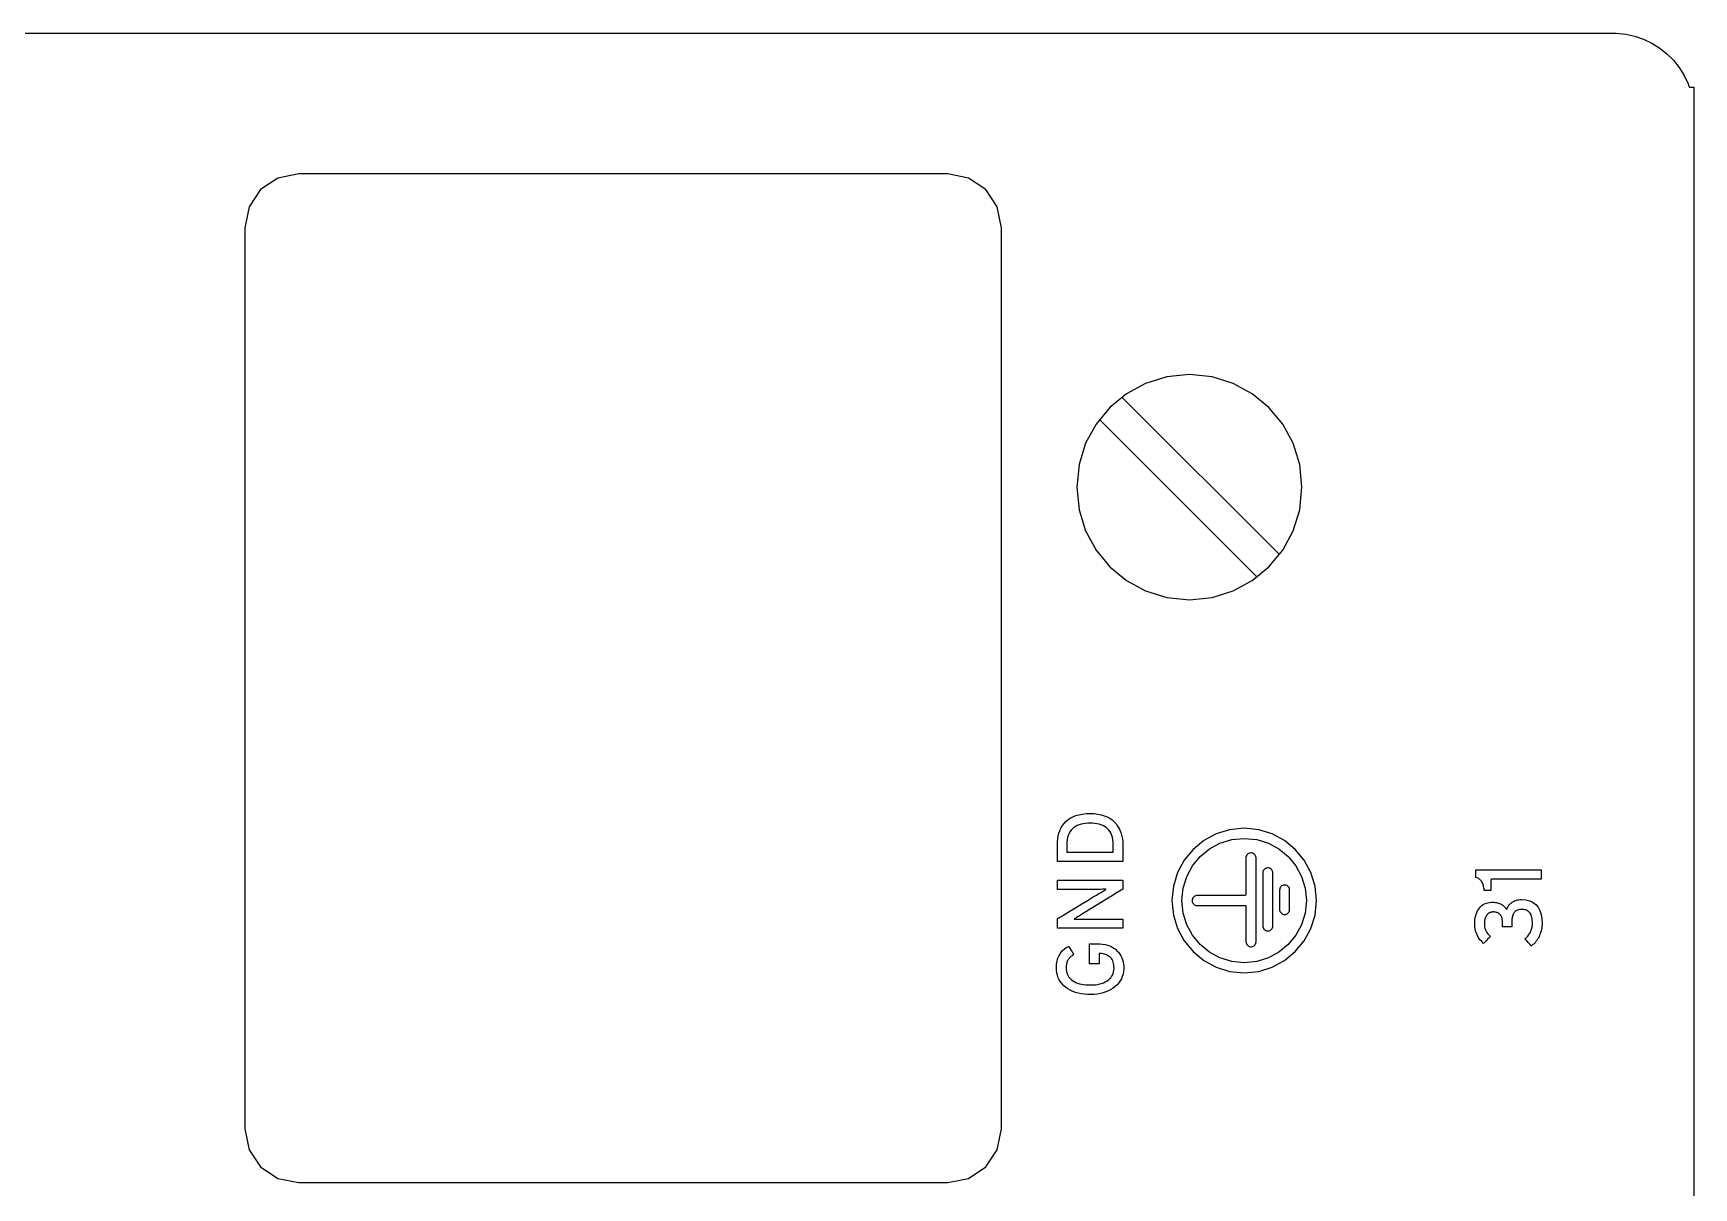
# Model space of a CAD drawing. Extents: x 1 to 47.7, y 0.2 to 33.5.
# Drawn here: x 34.09 to 36.559, y 18.046 to 19.763 of the extents above; entities that cross this region are included whole.
import ezdxf

# ---------------------------------------------------------------- set-up
doc = ezdxf.new("R2010")
doc.units = 0
doc.header["$MEASUREMENT"] = 0
doc.layers.add('6_0____DWG', color=7, linetype='CONTINUOUS')

msp = doc.modelspace()

# ---------------------------------------------------------------- linework, layer by layer
at = {"layer": '6_0____DWG'}
for points in [[(33.8581, 19.7633), (34.1897, 19.7633), (34.3551, 19.7633), (34.5193, 19.7633), (34.6007, 19.7633), (34.6815, 19.7633), (34.7617, 19.7633), (34.8411, 19.7633), (34.9197, 19.7633), (34.9973, 19.7633), (35.0739, 19.7633), (35.1493, 19.7633), (35.2236, 19.7633), (35.2965, 19.7633), (35.3681, 19.7633), (35.4381, 19.7633), (35.5066, 19.7633), (35.5734, 19.7633), (35.6384, 19.7633), (35.7016, 19.7633), (35.7628, 19.7633), (35.822, 19.7633), (35.8509, 19.7633), (35.8791, 19.7633), (35.9068, 19.7633), (35.934, 19.7633), (35.9605, 19.7633), (35.9865, 19.7633), (36.0119, 19.7633), (36.0367, 19.7633), (36.0608, 19.7633), (36.0843, 19.7633), (36.1072, 19.7633), (36.1294, 19.7633), (36.1509, 19.7633), (36.1718, 19.7633), (36.192, 19.7633), (36.2114, 19.7633), (36.2302, 19.7633), (36.2482, 19.7633), (36.2655, 19.7633), (36.2821, 19.7633), (36.2978, 19.7633), (36.3129, 19.7633), (36.3271, 19.7633), (36.3405, 19.7633), (36.3531, 19.7633), (36.365, 19.7633), (36.3759, 19.7633), (36.3861, 19.7633), (36.3954, 19.7633), (36.4038, 19.7633), (36.4114, 19.7633), (36.4181, 19.7633), (36.4238, 19.7633), (36.4287, 19.7633), (36.4327, 19.7633), (36.4357, 19.7633), (36.4378, 19.7633), (36.4389, 19.7633), (36.4403, 19.7633), (36.4438, 19.7632), (36.4579, 19.7618), (36.4714, 19.7589), (36.4844, 19.7544), (36.4968, 19.7485), (36.5084, 19.7413), (36.519, 19.7328), (36.5287, 19.7231), (36.5373, 19.7123), (36.5446, 19.7005), (36.5505, 19.6878), (36.5518, 19.6844), (36.5521, 19.6836), (36.5522, 19.6833), (36.5522, 19.6833), (36.5523, 19.6833), (36.5533, 19.6833), (36.5569, 19.6833), (36.5584, 19.6833), (36.5591, 19.6833), (36.5591, 19.6833), (36.5591, 19.6829), (36.5591, 19.6816), (36.5591, 19.6794), (36.5591, 19.6763), (36.5591, 19.6724), (36.5591, 19.6677), (36.5591, 19.6621), (36.5591, 19.6556), (36.5591, 19.6483), (36.5591, 19.6402), (36.5591, 19.6312), (36.5591, 19.6214), (36.5591, 19.6108), (36.5591, 19.5994), (36.5591, 19.5872), (36.5591, 19.5742), (36.5591, 19.5604), (36.5591, 19.5458), (36.5591, 19.5304), (36.5591, 19.5142), (36.5591, 19.4972), (36.5591, 19.4795), (36.5591, 19.461), (36.5591, 19.4417), (36.5591, 19.4217), (36.5591, 19.401), (36.5591, 19.3794), (36.5591, 19.3572), (36.5591, 19.3342), (36.5591, 19.3105), (36.5591, 19.286), (36.5591, 19.2609), (36.5591, 19.235), (36.5591, 19.2084), (36.5591, 19.1811), (36.5591, 19.1531), (36.5591, 19.1244), (36.5591, 19.095), (36.5591, 19.065), (36.5591, 19.0342), (36.5591, 19.0028), (36.5591, 18.9707), (36.5591, 18.938), (36.5591, 18.9046), (36.5591, 18.8705), (36.5591, 18.8358), (36.5591, 18.8005), (36.5591, 18.7645), (36.5591, 18.7279), (36.5591, 18.6906), (36.5591, 18.6528), (36.5591, 18.6143), (36.5591, 18.5752), (36.5591, 18.5355), (36.5591, 18.4952), (36.5591, 18.4543), (36.5591, 18.4128), (36.5591, 18.3707), (36.5591, 18.328), (36.5591, 18.2848), (36.5591, 18.241), (36.5591, 18.1966), (36.5591, 18.1517), (36.5591, 18.1062), (36.5591, 18.0601), (36.5591, 18.0135)], [(35.7088, 19.2223), (35.9431, 18.988)], [(35.6754, 19.1888), (35.9097, 18.9546)]]:
    msp.add_lwpolyline(points, dxfattribs=at)
for points in [[(34.4048, 18.1341), (34.411, 18.103), (34.4282, 18.0776), (34.4536, 18.0604), (34.4848, 18.0541), (34.4956, 18.0541), (34.5262, 18.0541), (34.5738, 18.0541), (34.6355, 18.0541), (34.7086, 18.0541), (34.7901, 18.0541), (34.9673, 18.0541), (35.1444, 18.0541), (35.2259, 18.0541), (35.299, 18.0541), (35.3607, 18.0541), (35.4083, 18.0541), (35.4389, 18.0541), (35.4498, 18.0541), (35.4809, 18.0604), (35.5063, 18.0776), (35.5235, 18.103), (35.5298, 18.1341), (35.5298, 18.138), (35.5298, 18.1492), (35.5298, 18.1917), (35.5298, 18.2578), (35.5298, 18.3435), (35.5298, 18.4449), (35.5298, 18.5581), (35.5298, 18.8041), (35.5298, 19.0501), (35.5298, 19.1633), (35.5298, 19.2647), (35.5298, 19.3505), (35.5298, 19.4165), (35.5298, 19.4591), (35.5298, 19.4703), (35.5298, 19.4741), (35.5235, 19.5053), (35.5063, 19.5307), (35.4809, 19.5478), (35.4498, 19.5541), (35.4389, 19.5541), (35.4083, 19.5541), (35.3607, 19.5541), (35.299, 19.5541), (35.2259, 19.5541), (35.1444, 19.5541), (34.9673, 19.5541), (34.7901, 19.5541), (34.7086, 19.5541), (34.6355, 19.5541), (34.5738, 19.5541), (34.5262, 19.5541), (34.4956, 19.5541), (34.4848, 19.5541), (34.4536, 19.5478), (34.4282, 19.5307), (34.411, 19.5053), (34.4048, 19.4741), (34.4048, 19.4703), (34.4048, 19.4591), (34.4048, 19.4165), (34.4048, 19.3505), (34.4048, 19.2647), (34.4048, 19.1633), (34.4048, 19.0501), (34.4048, 18.8041), (34.4048, 18.5581), (34.4048, 18.4449), (34.4048, 18.3435), (34.4048, 18.2578), (34.4048, 18.1917), (34.4048, 18.1492), (34.4048, 18.138), (34.4048, 18.1341)], [(35.8091, 19.2557), (35.7754, 19.2523), (35.744, 19.2425), (35.7155, 19.2271), (35.6908, 19.2067), (35.6703, 19.1819), (35.6548, 19.1535), (35.6451, 19.1221), (35.6417, 19.0884), (35.6451, 19.0547), (35.6548, 19.0232), (35.6703, 18.9948), (35.6908, 18.97), (35.7155, 18.9496), (35.744, 18.9341), (35.7754, 18.9244), (35.8091, 18.921), (35.8428, 18.9244), (35.8742, 18.9341), (35.9026, 18.9496), (35.9274, 18.97), (35.9479, 18.9948), (35.9634, 19.0232), (35.9731, 19.0547), (35.9765, 19.0884), (35.9731, 19.1221), (35.9634, 19.1535), (35.9479, 19.1819), (35.9274, 19.2067), (35.9026, 19.2271), (35.8742, 19.2425), (35.8428, 19.2523)], [(35.6615, 18.603), (35.6673, 18.6028), (35.6728, 18.6022), (35.6778, 18.6012), (35.6825, 18.5998), (35.6868, 18.5981), (35.6907, 18.596), (35.6942, 18.5936), (35.6973, 18.5908), (35.7001, 18.5876), (35.7024, 18.5843), (35.7045, 18.5808), (35.7062, 18.5772), (35.7077, 18.5734), (35.7087, 18.5694), (35.7095, 18.5653), (35.71, 18.561), (35.7101, 18.5571), (35.7101, 18.5559), (35.7101, 18.553), (35.7101, 18.5491), (35.7101, 18.5447), (35.7101, 18.5402), (35.7101, 18.5361), (35.7101, 18.5331), (35.7101, 18.5316), (35.7081, 18.5315), (35.6996, 18.5315), (35.6863, 18.5315), (35.6701, 18.5315), (35.6529, 18.5315), (35.6366, 18.5315), (35.6233, 18.5315), (35.6149, 18.5315), (35.6129, 18.5316), (35.6129, 18.5331), (35.6129, 18.5361), (35.6129, 18.5402), (35.6129, 18.5447), (35.6129, 18.5491), (35.6129, 18.553), (35.6129, 18.5559), (35.6129, 18.5571), (35.613, 18.5611), (35.6134, 18.5654), (35.6141, 18.5696), (35.6151, 18.5736), (35.6165, 18.5775), (35.6182, 18.5811), (35.6202, 18.5846), (35.6226, 18.5879), (35.6253, 18.591), (35.6284, 18.5938), (35.632, 18.5962), (35.6359, 18.5982), (35.6402, 18.5999), (35.6449, 18.6012), (35.6501, 18.6022), (35.6556, 18.6028)], [(35.6615, 18.5887), (35.6579, 18.5886), (35.6544, 18.5883), (35.6511, 18.5877), (35.648, 18.587), (35.6451, 18.5861), (35.6424, 18.585), (35.6398, 18.5836), (35.6375, 18.5821), (35.6353, 18.5803), (35.6333, 18.5782), (35.6316, 18.5759), (35.6302, 18.5733), (35.629, 18.5705), (35.6281, 18.5674), (35.6275, 18.5641), (35.6271, 18.5604), (35.627, 18.5571), (35.627, 18.5566), (35.627, 18.5553), (35.627, 18.5535), (35.627, 18.5515), (35.627, 18.5495), (35.627, 18.5477), (35.627, 18.5463), (35.627, 18.5456), (35.6284, 18.5456), (35.6344, 18.5456), (35.6438, 18.5456), (35.6554, 18.5456), (35.6676, 18.5456), (35.6791, 18.5456), (35.6886, 18.5456), (35.6946, 18.5456), (35.696, 18.5456), (35.696, 18.5463), (35.696, 18.5477), (35.696, 18.5495), (35.696, 18.5515), (35.696, 18.5535), (35.696, 18.5553), (35.696, 18.5566), (35.696, 18.5571), (35.6958, 18.5604), (35.6954, 18.5641), (35.6948, 18.5674), (35.6939, 18.5705), (35.6927, 18.5733), (35.6912, 18.5759), (35.6895, 18.5782), (35.6875, 18.5803), (35.6853, 18.5821), (35.6829, 18.5836), (35.6804, 18.585), (35.6777, 18.5861), (35.6748, 18.587), (35.6717, 18.5877), (35.6685, 18.5883), (35.6651, 18.5886)], [(35.7831, 18.4736), (35.7853, 18.4519), (35.7915, 18.4318), (35.8015, 18.4135), (35.8146, 18.3976), (35.8305, 18.3845), (35.8488, 18.3745), (35.869, 18.3683), (35.8906, 18.3661), (35.9122, 18.3683), (35.9324, 18.3745), (35.9507, 18.3845), (35.9666, 18.3976), (35.9797, 18.4135), (35.9896, 18.4318), (35.9959, 18.4519), (35.9981, 18.4736), (35.9959, 18.4952), (35.9896, 18.5154), (35.9797, 18.5336), (35.9666, 18.5496), (35.9507, 18.5627), (35.9324, 18.5726), (35.9122, 18.5789), (35.8906, 18.5811), (35.869, 18.5789), (35.8488, 18.5726), (35.8305, 18.5627), (35.8146, 18.5496), (35.8015, 18.5336), (35.7915, 18.5154), (35.7853, 18.4952)], [(35.9831, 18.4736), (35.9812, 18.4549), (35.9758, 18.4376), (35.9673, 18.4219), (35.956, 18.4082), (35.9423, 18.3969), (35.9266, 18.3884), (35.9092, 18.383), (35.8906, 18.3811), (35.872, 18.383), (35.8546, 18.3884), (35.8389, 18.3969), (35.8252, 18.4082), (35.8139, 18.4219), (35.8054, 18.4376), (35.8, 18.4549), (35.7981, 18.4736), (35.8, 18.4922), (35.8054, 18.5095), (35.8139, 18.5253), (35.8252, 18.539), (35.8389, 18.5503), (35.8546, 18.5588), (35.872, 18.5642), (35.8906, 18.5661), (35.9092, 18.5642), (35.9266, 18.5588), (35.9423, 18.5503), (35.956, 18.539), (35.9673, 18.5253), (35.9758, 18.5095), (35.9812, 18.4922)], [(35.8932, 18.5371), (35.8932, 18.535), (35.8932, 18.5294), (35.8932, 18.5215), (35.8932, 18.5122), (35.8932, 18.5025), (35.8932, 18.4935), (35.8932, 18.4863), (35.8932, 18.4819), (35.8928, 18.4811), (35.8884, 18.4811), (35.8799, 18.4811), (35.8688, 18.4811), (35.8564, 18.4811), (35.8441, 18.4811), (35.8331, 18.4811), (35.825, 18.4811), (35.8209, 18.4811), (35.8197, 18.481), (35.8184, 18.4807), (35.8171, 18.4801), (35.816, 18.4794), (35.815, 18.4785), (35.8143, 18.4774), (35.8137, 18.4762), (35.8133, 18.4748), (35.8132, 18.4734), (35.8134, 18.472), (35.8138, 18.4707), (35.8144, 18.4695), (35.8152, 18.4685), (35.8162, 18.4676), (35.8173, 18.4669), (35.8186, 18.4664), (35.8199, 18.4661), (35.8213, 18.4661), (35.8262, 18.4661), (35.835, 18.4661), (35.8462, 18.4661), (35.8587, 18.4661), (35.8709, 18.4661), (35.8817, 18.4661), (35.8895, 18.4661), (35.8931, 18.4661), (35.8932, 18.4647), (35.8932, 18.4599), (35.8932, 18.4527), (35.8932, 18.4439), (35.8932, 18.4347), (35.8932, 18.4259), (35.8932, 18.4186), (35.8932, 18.4139), (35.8932, 18.4122), (35.8934, 18.4109), (35.8938, 18.4096), (35.8945, 18.4084), (35.8953, 18.4073), (35.8963, 18.4065), (35.8974, 18.4058), (35.8987, 18.4053), (35.9001, 18.405), (35.9015, 18.405), (35.9028, 18.4053), (35.9041, 18.4058), (35.9052, 18.4065), (35.9062, 18.4074), (35.907, 18.4085), (35.9077, 18.4097), (35.9081, 18.411), (35.9082, 18.4124), (35.9082, 18.4164), (35.9082, 18.4281), (35.9082, 18.4454), (35.9082, 18.466), (35.9082, 18.4875), (35.9082, 18.5076), (35.9082, 18.5241), (35.9082, 18.5346), (35.9082, 18.5375), (35.908, 18.5388), (35.9076, 18.5401), (35.9069, 18.5413), (35.9061, 18.5423), (35.905, 18.5432), (35.9039, 18.5439), (35.9026, 18.5443), (35.9012, 18.5446), (35.8998, 18.5445), (35.8985, 18.5442), (35.8972, 18.5437), (35.8961, 18.543), (35.8951, 18.5421), (35.8943, 18.541), (35.8937, 18.5398), (35.8933, 18.5385)], [(35.9182, 18.5147), (35.9182, 18.5116), (35.9182, 18.5033), (35.9182, 18.4914), (35.9182, 18.4777), (35.9182, 18.4637), (35.9182, 18.451), (35.9182, 18.4413), (35.9182, 18.4363), (35.9183, 18.435), (35.9186, 18.4336), (35.9192, 18.4323), (35.92, 18.4311), (35.9209, 18.4302), (35.9221, 18.4294), (35.9234, 18.4288), (35.9247, 18.4285), (35.9262, 18.4285), (35.9276, 18.4287), (35.929, 18.4292), (35.9302, 18.4299), (35.9312, 18.4308), (35.932, 18.4319), (35.9327, 18.4331), (35.9331, 18.4345), (35.9332, 18.4359), (35.9332, 18.4391), (35.9332, 18.4474), (35.9332, 18.4592), (35.9332, 18.473), (35.9332, 18.487), (35.9332, 18.4996), (35.9332, 18.5093), (35.9332, 18.5143), (35.9332, 18.5157), (35.9328, 18.5171), (35.9323, 18.5184), (35.9315, 18.5195), (35.9305, 18.5205), (35.9294, 18.5213), (35.9281, 18.5218), (35.9267, 18.5222), (35.9252, 18.5222), (35.9238, 18.522), (35.9225, 18.5215), (35.9213, 18.5208), (35.9203, 18.5199), (35.9194, 18.5188), (35.9188, 18.5175), (35.9184, 18.5162)], [(36.332, 18.5052), (36.3292, 18.5052), (36.3216, 18.5052), (36.3107, 18.5052), (36.2981, 18.5052), (36.285, 18.5052), (36.273, 18.5052), (36.2636, 18.5052), (36.2582, 18.5052), (36.2575, 18.5051), (36.2575, 18.5039), (36.2575, 18.5017), (36.2575, 18.4991), (36.2575, 18.4961), (36.2575, 18.4933), (36.2575, 18.4909), (36.2575, 18.4892), (36.2575, 18.4885), (36.2571, 18.4885), (36.2561, 18.4885), (36.2546, 18.4885), (36.2529, 18.4885), (36.2512, 18.4885), (36.2496, 18.4885), (36.2483, 18.4885), (36.2476, 18.4885), (36.2474, 18.4894), (36.2472, 18.4911), (36.2469, 18.4927), (36.2466, 18.4943), (36.2462, 18.4958), (36.2458, 18.4973), (36.2452, 18.4987), (36.2447, 18.5), (36.244, 18.5013), (36.2433, 18.5025), (36.2425, 18.5035), (36.2416, 18.5045), (36.2406, 18.5054), (36.2395, 18.5061), (36.2383, 18.5068), (36.237, 18.5073), (36.2356, 18.5077), (36.2348, 18.508), (36.2348, 18.5089), (36.2348, 18.5103), (36.2348, 18.5121), (36.2348, 18.5141), (36.2348, 18.5161), (36.2348, 18.5177), (36.2348, 18.5189), (36.2348, 18.5193), (36.2386, 18.5193), (36.2485, 18.5193), (36.2626, 18.5193), (36.2792, 18.5193), (36.2962, 18.5193), (36.3118, 18.5193), (36.324, 18.5193), (36.3311, 18.5193), (36.332, 18.5192), (36.332, 18.5182), (36.332, 18.5164), (36.332, 18.5141), (36.332, 18.5117), (36.332, 18.5093), (36.332, 18.5072), (36.332, 18.5058)], [(35.7101, 18.4905), (35.7078, 18.4891), (35.7019, 18.4854), (35.6934, 18.4802), (35.6833, 18.474), (35.6729, 18.4676), (35.6632, 18.4616), (35.6553, 18.4567), (35.6503, 18.4537), (35.6487, 18.4527), (35.6471, 18.4518), (35.6457, 18.4509), (35.6442, 18.45), (35.6428, 18.4492), (35.6415, 18.4484), (35.6402, 18.4476), (35.6389, 18.4469), (35.6377, 18.4462), (35.6385, 18.4459), (35.6408, 18.4459), (35.6432, 18.4459), (35.6457, 18.4459), (35.6483, 18.4459), (35.6509, 18.446), (35.6536, 18.446), (35.6564, 18.446), (35.6593, 18.446), (35.6611, 18.446), (35.6656, 18.446), (35.6724, 18.446), (35.6806, 18.446), (35.6892, 18.446), (35.6974, 18.446), (35.7042, 18.446), (35.7087, 18.446), (35.7101, 18.446), (35.7101, 18.4454), (35.7101, 18.444), (35.7101, 18.442), (35.7101, 18.4397), (35.7101, 18.4374), (35.7101, 18.4352), (35.7101, 18.4335), (35.7101, 18.4325), (35.7094, 18.4323), (35.7031, 18.4323), (35.6916, 18.4323), (35.6768, 18.4323), (35.6603, 18.4323), (35.6439, 18.4323), (35.6294, 18.4323), (35.6186, 18.4323), (35.6132, 18.4323), (35.6129, 18.4326), (35.6129, 18.4338), (35.6129, 18.4357), (35.6129, 18.438), (35.6129, 18.4404), (35.6129, 18.4428), (35.6129, 18.4448), (35.6129, 18.4462), (35.6129, 18.4467), (35.6151, 18.448), (35.6208, 18.4515), (35.6291, 18.4565), (35.6389, 18.4624), (35.6491, 18.4685), (35.6585, 18.4743), (35.6662, 18.4789), (35.6711, 18.4818), (35.6727, 18.4828), (35.6745, 18.4839), (35.6763, 18.4849), (35.678, 18.4858), (35.6796, 18.4868), (35.6811, 18.4876), (35.6826, 18.4885), (35.684, 18.4893), (35.6854, 18.49), (35.6846, 18.4903), (35.6822, 18.4903), (35.6798, 18.4903), (35.6772, 18.4902), (35.6746, 18.4902), (35.6719, 18.4902), (35.6692, 18.4902), (35.6663, 18.4902), (35.6635, 18.4902), (35.6617, 18.4902), (35.6572, 18.4902), (35.6504, 18.4902), (35.6423, 18.4902), (35.6337, 18.4902), (35.6255, 18.4902), (35.6188, 18.4902), (35.6142, 18.4902), (35.6129, 18.4902), (35.6129, 18.4908), (35.6129, 18.4923), (35.6129, 18.4942), (35.6129, 18.4965), (35.6129, 18.4989), (35.6129, 18.501), (35.6129, 18.5027), (35.6129, 18.5037), (35.6136, 18.5039), (35.6199, 18.5039), (35.6313, 18.5039), (35.6462, 18.5039), (35.6627, 18.5039), (35.679, 18.5039), (35.6935, 18.5039), (35.7043, 18.5039), (35.7098, 18.5039), (35.7101, 18.5036), (35.7101, 18.5025), (35.7101, 18.5008), (35.7101, 18.4986), (35.7101, 18.4963), (35.7101, 18.4941), (35.7101, 18.4923), (35.7101, 18.4909)], [(35.9432, 18.4892), (35.9432, 18.4881), (35.9432, 18.4851), (35.9432, 18.4807), (35.9432, 18.4757), (35.9432, 18.4705), (35.9432, 18.4659), (35.9432, 18.4623), (35.9432, 18.4605), (35.9433, 18.4594), (35.9436, 18.458), (35.9442, 18.4567), (35.9449, 18.4556), (35.9459, 18.4546), (35.9471, 18.4538), (35.9483, 18.4532), (35.9497, 18.4529), (35.9512, 18.4529), (35.9526, 18.4531), (35.9539, 18.4536), (35.9551, 18.4543), (35.9562, 18.4552), (35.957, 18.4563), (35.9577, 18.4575), (35.9581, 18.4589), (35.9582, 18.4604), (35.9582, 18.4615), (35.9582, 18.4645), (35.9582, 18.4689), (35.9582, 18.4739), (35.9582, 18.4791), (35.9582, 18.4837), (35.9582, 18.4873), (35.9582, 18.4891), (35.9581, 18.4902), (35.9578, 18.4916), (35.9573, 18.4929), (35.9565, 18.494), (35.9555, 18.495), (35.9544, 18.4958), (35.9531, 18.4964), (35.9517, 18.4967), (35.9502, 18.4967), (35.9488, 18.4965), (35.9475, 18.496), (35.9463, 18.4953), (35.9452, 18.4944), (35.9444, 18.4933), (35.9438, 18.4921), (35.9434, 18.4907)], [(36.3032, 18.4752), (36.3096, 18.4746), (36.3153, 18.4732), (36.3202, 18.4709), (36.3243, 18.4677), (36.3277, 18.4636), (36.3303, 18.4587), (36.3322, 18.4529), (36.3333, 18.4463), (36.3336, 18.4395), (36.3335, 18.4373), (36.3333, 18.435), (36.333, 18.4328), (36.3325, 18.4306), (36.332, 18.4284), (36.3314, 18.4262), (36.3307, 18.4241), (36.3299, 18.422), (36.329, 18.4199), (36.328, 18.4179), (36.3268, 18.416), (36.3256, 18.4142), (36.3244, 18.4125), (36.323, 18.4109), (36.3216, 18.4094), (36.32, 18.408), (36.3184, 18.4067), (36.3174, 18.406), (36.3168, 18.4067), (36.3157, 18.408), (36.3143, 18.4096), (36.3128, 18.4114), (36.3112, 18.4132), (36.3098, 18.4148), (36.3087, 18.416), (36.3081, 18.4167), (36.3088, 18.4173), (36.31, 18.4184), (36.3111, 18.4195), (36.3121, 18.4207), (36.3131, 18.4219), (36.314, 18.4231), (36.3148, 18.4244), (36.3156, 18.4257), (36.3163, 18.427), (36.3169, 18.4284), (36.3174, 18.4298), (36.3179, 18.4312), (36.3183, 18.4326), (36.3186, 18.434), (36.3189, 18.4354), (36.3191, 18.4368), (36.3192, 18.4383), (36.3192, 18.4397), (36.3192, 18.442), (36.319, 18.4443), (36.3188, 18.4465), (36.3184, 18.4485), (36.3179, 18.4503), (36.3173, 18.452), (36.3166, 18.4535), (36.3158, 18.4548), (36.3149, 18.4559), (36.3139, 18.4569), (36.3128, 18.4578), (36.3117, 18.4585), (36.3104, 18.4591), (36.3091, 18.4597), (36.3077, 18.46), (36.3062, 18.4603), (36.3046, 18.4605), (36.3029, 18.4605), (36.3013, 18.4604), (36.2997, 18.4602), (36.2983, 18.4599), (36.297, 18.4594), (36.2957, 18.4589), (36.2946, 18.4582), (36.2936, 18.4574), (36.2926, 18.4565), (36.2918, 18.4555), (36.2911, 18.4544), (36.2905, 18.4532), (36.2899, 18.4519), (36.2895, 18.4505), (36.2891, 18.4491), (36.2889, 18.4476), (36.2887, 18.446), (36.2886, 18.4444), (36.2886, 18.4434), (36.2886, 18.4428), (36.2886, 18.4418), (36.2886, 18.4405), (36.2886, 18.439), (36.2886, 18.4376), (36.2886, 18.4362), (36.2886, 18.4352), (36.2886, 18.4347), (36.2884, 18.4346), (36.2874, 18.4346), (36.2857, 18.4346), (36.2835, 18.4346), (36.2812, 18.4346), (36.2788, 18.4346), (36.2768, 18.4346), (36.2753, 18.4346), (36.2745, 18.4346), (36.2745, 18.4348), (36.2745, 18.4355), (36.2745, 18.4366), (36.2745, 18.4379), (36.2745, 18.4394), (36.2745, 18.4408), (36.2745, 18.442), (36.2745, 18.4429), (36.2745, 18.4433), (36.2744, 18.4446), (36.2743, 18.446), (36.274, 18.4473), (36.2737, 18.4485), (36.2733, 18.4497), (36.2727, 18.4507), (36.2721, 18.4517), (36.2713, 18.4526), (36.2704, 18.4534), (36.2696, 18.4541), (36.2686, 18.4547), (36.2677, 18.4552), (36.2666, 18.4556), (36.2656, 18.456), (36.2645, 18.4563), (36.2633, 18.4565), (36.2621, 18.4566), (36.261, 18.4566), (36.2605, 18.4566), (36.2601, 18.4566), (36.2596, 18.4565), (36.2591, 18.4565), (36.2586, 18.4564), (36.258, 18.4563), (36.2575, 18.4562), (36.257, 18.456), (36.2564, 18.4559), (36.2559, 18.4557), (36.2554, 18.4554), (36.2549, 18.4551), (36.2544, 18.4548), (36.2539, 18.4544), (36.2534, 18.4541), (36.253, 18.4537), (36.2525, 18.4532), (36.2521, 18.4528), (36.2516, 18.4523), (36.2512, 18.4518), (36.2508, 18.4512), (36.2504, 18.4506), (36.25, 18.45), (36.2497, 18.4493), (36.2493, 18.4486), (36.249, 18.4479), (36.2487, 18.4471), (36.2485, 18.4463), (36.2483, 18.4454), (36.2481, 18.4445), (36.248, 18.4435), (36.2478, 18.4425), (36.2477, 18.4414), (36.2477, 18.4403), (36.2477, 18.4392), (36.2477, 18.4371), (36.248, 18.4347), (36.2486, 18.4325), (36.2493, 18.4303), (36.2503, 18.4281), (36.2515, 18.4261), (36.2529, 18.4241), (36.2546, 18.4223), (36.2564, 18.4205), (36.2565, 18.42), (36.2556, 18.419), (36.2542, 18.4177), (36.2526, 18.416), (36.2508, 18.4142), (36.2492, 18.4126), (36.2478, 18.4111), (36.2468, 18.4101), (36.2464, 18.4098), (36.2437, 18.4125), (36.2412, 18.4154), (36.2391, 18.4184), (36.2373, 18.4215), (36.2359, 18.4249), (36.2347, 18.4283), (36.2339, 18.4319), (36.2334, 18.4357), (36.2333, 18.4395), (36.2334, 18.4425), (36.2337, 18.4454), (36.2341, 18.4482), (36.2348, 18.4509), (36.2356, 18.4535), (36.2366, 18.4559), (36.2377, 18.4582), (36.239, 18.4604), (36.2405, 18.4625), (36.2422, 18.4644), (36.244, 18.466), (36.246, 18.4675), (36.2481, 18.4687), (36.2504, 18.4696), (36.2528, 18.4704), (36.2553, 18.4709), (36.2581, 18.4712), (36.2605, 18.4712), (36.2624, 18.4711), (36.2641, 18.4709), (36.2658, 18.4707), (36.2674, 18.4703), (36.2688, 18.4699), (36.2702, 18.4694), (36.2715, 18.4689), (36.2727, 18.4683), (36.2738, 18.4675), (36.2749, 18.4668), (36.2759, 18.466), (36.2768, 18.4651), (36.2777, 18.4642), (36.2786, 18.4632), (36.2793, 18.4622), (36.2801, 18.4612), (36.2807, 18.4601), (36.2812, 18.4609), (36.2818, 18.4624), (36.2824, 18.4638), (36.2831, 18.4651), (36.284, 18.4664), (36.2849, 18.4675), (36.2859, 18.4687), (36.287, 18.4697), (36.2883, 18.4707), (36.2896, 18.4716), (36.2909, 18.4724), (36.2924, 18.4731), (36.294, 18.4737), (36.2956, 18.4742), (36.2974, 18.4746), (36.2992, 18.4749), (36.3011, 18.4751)], [(35.672, 18.4093), (35.6762, 18.4092), (35.6801, 18.4088), (35.6839, 18.4081), (35.6874, 18.4072), (35.6906, 18.4061), (35.6937, 18.4047), (35.6965, 18.403), (35.6991, 18.4011), (35.7015, 18.3989), (35.7037, 18.3966), (35.7056, 18.3941), (35.7072, 18.3915), (35.7086, 18.3886), (35.7097, 18.3857), (35.7106, 18.3825), (35.7112, 18.3792), (35.7116, 18.3758), (35.7116, 18.372), (35.7112, 18.368), (35.7105, 18.3642), (35.7094, 18.3606), (35.708, 18.3572), (35.7062, 18.354), (35.7041, 18.351), (35.7016, 18.3482), (35.6988, 18.3457), (35.6957, 18.3433), (35.6924, 18.3411), (35.6888, 18.3393), (35.685, 18.3377), (35.681, 18.3363), (35.6768, 18.3353), (35.6723, 18.3345), (35.6676, 18.334), (35.6627, 18.3338), (35.6576, 18.3338), (35.6528, 18.3342), (35.6482, 18.3349), (35.6438, 18.3358), (35.6397, 18.337), (35.6358, 18.3385), (35.6321, 18.3402), (35.6286, 18.3422), (35.6254, 18.3445), (35.6224, 18.347), (35.6198, 18.3497), (35.6176, 18.3525), (35.6157, 18.3556), (35.6141, 18.3589), (35.6129, 18.3624), (35.612, 18.3661), (35.6115, 18.37), (35.6113, 18.3743), (35.6117, 18.3792), (35.6125, 18.3838), (35.6137, 18.388), (35.6154, 18.3919), (35.6176, 18.3955), (35.6202, 18.3987), (35.6233, 18.4016), (35.6269, 18.4041), (35.6295, 18.4055), (35.63, 18.4048), (35.6309, 18.4034), (35.632, 18.4016), (35.6334, 18.3995), (35.6347, 18.3974), (35.6359, 18.3956), (35.6368, 18.3941), (35.6373, 18.3933), (35.6367, 18.3928), (35.6354, 18.3919), (35.6342, 18.3911), (35.6331, 18.3902), (35.6321, 18.3893), (35.6311, 18.3884), (35.6302, 18.3875), (35.6294, 18.3865), (35.6287, 18.3855), (35.6281, 18.3845), (35.6276, 18.3833), (35.6271, 18.3822), (35.6267, 18.3809), (35.6264, 18.3796), (35.6262, 18.3782), (35.626, 18.3768), (35.6259, 18.3753), (35.6258, 18.3737), (35.626, 18.3711), (35.6263, 18.3685), (35.6269, 18.366), (35.6278, 18.3637), (35.6288, 18.3616), (35.6301, 18.3596), (35.6317, 18.3578), (35.6335, 18.3561), (35.6355, 18.3545), (35.6378, 18.3531), (35.6402, 18.3519), (35.6429, 18.3509), (35.6457, 18.35), (35.6487, 18.3493), (35.6519, 18.3487), (35.6552, 18.3484), (35.6588, 18.3481), (35.6625, 18.3481), (35.6661, 18.3482), (35.6695, 18.3485), (35.6727, 18.349), (35.6758, 18.3497), (35.6787, 18.3505), (35.6814, 18.3514), (35.6839, 18.3526), (35.6862, 18.3539), (35.6884, 18.3554), (35.6903, 18.357), (35.6921, 18.3588), (35.6935, 18.3607), (35.6948, 18.3628), (35.6957, 18.365), (35.6964, 18.3674), (35.6969, 18.3699), (35.6971, 18.3726), (35.697, 18.3752), (35.6968, 18.3776), (35.6964, 18.3799), (35.6959, 18.382), (35.6951, 18.3839), (35.6942, 18.3857), (35.6932, 18.3872), (35.692, 18.3887), (35.6906, 18.3899), (35.6891, 18.391), (35.6876, 18.392), (35.686, 18.3928), (35.6843, 18.3934), (35.6826, 18.394), (35.6808, 18.3944), (35.679, 18.3947), (35.6771, 18.3949), (35.6752, 18.395), (35.6752, 18.395), (35.6752, 18.395), (35.6751, 18.395), (35.675, 18.395), (35.675, 18.395), (35.6749, 18.395), (35.6748, 18.395), (35.6748, 18.395), (35.6748, 18.3949), (35.6748, 18.3942), (35.6748, 18.3925), (35.6748, 18.3903), (35.6748, 18.3877), (35.6748, 18.3851), (35.6748, 18.3828), (35.6748, 18.3809), (35.6748, 18.3798), (35.6747, 18.3796), (35.6738, 18.3796), (35.6722, 18.3796), (35.6701, 18.3796), (35.6678, 18.3796), (35.6654, 18.3796), (35.6633, 18.3796), (35.6618, 18.3796), (35.6609, 18.3796), (35.6608, 18.38), (35.6608, 18.3822), (35.6608, 18.3859), (35.6608, 18.3905), (35.6608, 18.3956), (35.6608, 18.4005), (35.6608, 18.4047), (35.6608, 18.4079), (35.6608, 18.4093), (35.6611, 18.4093), (35.6621, 18.4093), (35.6635, 18.4093), (35.6653, 18.4093), (35.6672, 18.4093), (35.669, 18.4093), (35.6706, 18.4093), (35.6716, 18.4093)]]:
    msp.add_lwpolyline(points, close=True, dxfattribs=at)

doc.saveas('drawing.dxf')
